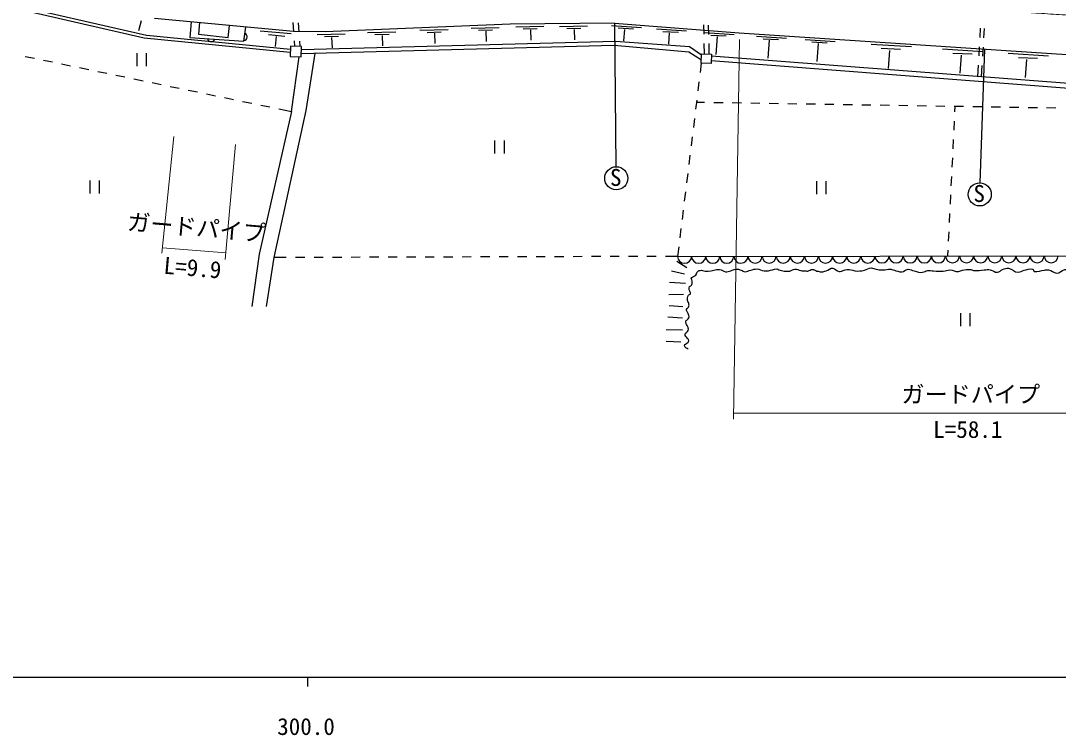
# Model space of a CAD drawing. Units: millimetres at full size, sheet at 1:1000, with parts at other scales. Extents: x 40000 to 680000, y 20000 to 380000.
# Drawn here: x 336996 to 449185, y 198715 to 276028 of the extents above; entities that cross this region are included whole.
import ezdxf
from ezdxf.enums import TextEntityAlignment as Align

# ---------------------------------------------------------------- set-up
doc = ezdxf.new("R2010")
doc.units = ezdxf.units.MM
doc.header["$LTSCALE"] = 1000
doc.linetypes.add('CHAIN', pattern=[18.5, 12, -1.5, 3.5, -1.5])
for name, color, linetype, lineweight in [('M-BGD', 7, 'Continuous', 25), ('M-BMK', 2, 'CHAIN', 13), ('M-STR-HTXT', 7, 'Continuous', 13), ('M-TTL-BAND', 7, 'Continuous', 25)]:
    doc.layers.add(name, color=color, linetype=linetype, lineweight=lineweight)
doc.styles.add('ＭＳ ゴシック', font='')
doc.styles.get('ＭＳ ゴシック').set_extended_font_data('MS Gothic')

msp = doc.modelspace()

# ---------------------------------------------------------------- linework, layer by layer
at = {"layer": 'M-BGD'}
for p, q in [((323198, 280710), (350602, 274476)), ((350346, 274134), (323083, 280377)), ((350015, 276025), (349715, 274923)), ((366499, 274858), (351457, 276283)), ((356325, 275822), (356222, 274563)), ((359440, 274224), (359554, 275516)), ((362870, 274952), (366242, 274637)), ((366432, 275852), (366500, 274854)), ((367005, 275811), (367073, 274813)), ((389925, 275651), (369901, 274821)), ((380159, 274992), (383197, 275078)), ((385699, 275222), (388738, 275308)), ((386483, 275002), (388012, 275050)), ((387273, 274903), (387324, 273782)), ((401215, 275759), (389925, 275651)), ((390527, 275359), (393566, 275445)), ((391311, 275140), (392840, 275188)), ((392101, 275041), (392152, 273920)), ((395257, 275405), (398296, 275491)), ((396041, 275185), (397570, 275233)), ((396831, 275087), (396882, 273965)), ((400891, 275507), (404126, 275303)), ((401215, 275759), (414696, 274733)), ((401215, 275759), (401344, 260228)), ((401598, 275246), (403260, 275144)), ((402273, 275087), (402184, 273844)), ((405736, 275138), (408972, 274934)), ((406443, 274877), (408106, 274775)), ((410825, 275570), (410848, 274570)), ((411398, 274553), (411376, 275553)), ((440749, 275212), (440693, 274213)), ((441155, 274183), (441215, 275181)), ((366141, 272574), (350346, 274134)), ((350602, 274476), (366156, 272941)), ((356222, 274563), (359440, 274224)), ((363777, 274551), (365554, 274369)), ((364618, 274331), (364494, 273223)), ((369901, 274821), (366499, 274858)), ((366567, 273856), (366606, 273274)), ((367140, 273815), (367178, 273252)), ((367339, 272912), (401299, 273818)), ((369042, 274532), (372080, 274618)), ((369825, 274312), (371354, 274360)), ((370615, 274213), (370666, 273092)), ((374505, 274758), (377544, 274844)), ((375289, 274538), (376818, 274586)), ((376079, 274439), (376130, 273318)), ((380942, 274772), (382471, 274820)), ((381732, 274674), (381783, 273552)), ((401299, 273818), (409317, 273230)), ((407119, 274717), (407030, 273475)), ((410919, 274743), (414154, 274539)), ((411626, 274482), (413288, 274380)), ((412301, 274323), (412154, 272382)), ((414696, 274733), (465150, 271359)), ((416561, 274345), (419796, 274141)), ((417268, 274084), (418930, 273982)), ((417943, 273925), (417796, 271984)), ((421831, 273993), (425067, 273789)), ((366169, 273291), (366126, 272171)), ((367352, 273245), (366169, 273291)), ((367309, 272125), (367352, 273245)), ((401153, 273338), (367321, 272449)), ((409249, 272620), (401153, 273338)), ((410594, 271773), (409249, 272620)), ((409317, 273230), (410609, 272334)), ((410870, 273570), (410896, 272444)), ((411446, 272429), (411421, 273553)), ((422538, 273732), (424201, 273630)), ((423214, 273572), (423067, 271631)), ((428954, 273503), (433311, 273226)), ((430053, 273054), (432135, 272959)), ((430941, 272815), (430798, 270866)), ((436684, 272986), (441041, 272709)), ((440636, 273215), (440579, 272216)), ((441219, 272959), (440719, 258491)), ((441034, 272187), (441095, 273185)), ((337491, 272173), (338470, 271970)), ((339449, 271768), (340429, 271565)), ((349547, 272522), (349547, 271122)), ((350597, 271122), (350597, 272522)), ((366126, 272171), (367309, 272125)), ((366289, 266210), (367112, 272133)), ((367864, 266309), (368830, 272489)), ((410585, 271441), (410612, 272451)), ((410612, 272451), (411679, 272423)), ((411679, 272423), (411653, 271413)), ((411661, 271711), (468690, 267311)), ((468699, 267836), (411673, 272196)), ((437783, 272537), (439866, 272442)), ((438671, 272298), (438528, 270349)), ((443770, 272512), (448127, 272235)), ((444869, 272063), (446952, 271968)), ((445757, 271825), (445614, 269875)), ((341408, 271362), (342387, 271159)), ((343366, 270956), (344345, 270754)), ((345325, 270551), (346304, 270348)), ((410585, 271441), (410459, 270415)), ((411653, 271413), (410585, 271441)), ((440523, 271218), (440453, 269995)), ((440900, 269961), (440974, 271188)), ((347283, 270145), (348262, 269943)), ((349242, 269740), (350221, 269537)), ((351200, 269334), (352179, 269132)), ((410337, 269422), (410215, 268430)), ((353158, 268929), (354138, 268726)), ((355117, 268523), (356096, 268320)), ((357075, 268118), (358055, 267915)), ((359034, 267712), (360013, 267509)), ((360992, 267307), (361972, 267104)), ((410093, 267437), (409971, 266445)), ((410067, 267228), (410934, 267214)), ((411934, 267198), (412934, 267182)), ((413934, 267166), (414934, 267150)), ((415934, 267134), (416933, 267118)), ((417933, 267102), (418933, 267086)), ((419933, 267070), (420933, 267054)), ((421933, 267038), (422933, 267022)), ((366289, 266210), (362785, 250781)), ((362951, 266901), (363930, 266698)), ((364413, 250400), (367864, 266309)), ((364909, 266496), (366289, 266210)), ((423933, 267007), (424932, 266991)), ((425932, 266975), (426932, 266959)), ((427932, 266943), (428932, 266927)), ((429932, 266911), (430932, 266895)), ((431932, 266879), (432931, 266863)), ((433931, 266847), (434931, 266831)), ((435931, 266815), (436931, 266799)), ((437931, 266783), (438931, 266767)), ((438008, 266782), (437978, 266171)), ((439931, 266751), (440930, 266735)), ((441930, 266719), (442930, 266703)), ((443930, 266687), (444930, 266671)), ((445930, 266655), (446930, 266639)), ((447930, 266623), (448929, 266607)), ((409849, 265452), (409727, 264460)), ((437929, 265172), (437880, 264173)), ((388242, 263054), (388242, 261654)), ((389292, 261654), (389292, 263054)), ((409605, 263467), (409483, 262475)), ((437831, 263174), (437782, 262175)), ((409361, 261482), (409239, 260489)), ((437733, 261177), (437684, 260178)), ((409117, 259497), (408995, 258504)), ((437635, 259179), (437586, 258180)), ((344468, 258736), (344468, 257336)), ((345518, 257336), (345518, 258736)), ((423032, 258655), (423032, 257255)), ((424082, 257255), (424082, 258655)), ((408873, 257512), (408751, 256519)), ((437537, 257181), (437488, 256183)), ((408629, 255527), (408507, 254534)), ((437439, 255184), (437390, 254185)), ((408384, 253542), (408262, 252549)), ((437341, 253186), (437292, 252187)), ((408140, 251557), (408014, 250531)), ((362785, 250781), (361987, 245122)), ((363583, 245122), (364413, 250400)), ((365714, 250404), (364413, 250400)), ((367714, 250410), (366714, 250407)), ((369714, 250416), (368714, 250413)), ((371714, 250422), (370714, 250419)), ((373714, 250428), (372714, 250425)), ((375714, 250434), (374714, 250431)), ((377714, 250440), (376714, 250437)), ((379714, 250446), (378714, 250443)), ((381714, 250452), (380714, 250449)), ((383714, 250458), (382714, 250455)), ((385714, 250464), (384714, 250461)), ((387714, 250470), (386714, 250467)), ((389714, 250476), (388714, 250473)), ((391714, 250482), (390714, 250479)), ((393714, 250488), (392714, 250485)), ((395714, 250494), (394714, 250491)), ((397714, 250500), (396714, 250497)), ((399714, 250506), (398714, 250503)), ((401714, 250512), (400714, 250509)), ((403714, 250518), (402714, 250515)), ((405714, 250524), (404714, 250521)), ((408014, 250531), (406714, 250527)), ((408014, 250531), (469007, 250628)), ((437243, 251189), (437213, 250577)), ((407939, 250007), (409019, 249319)), ((407357, 248966), (408752, 248631)), ((407156, 247733), (408866, 247628)), ((407070, 246415), (408647, 246443)), ((407118, 245201), (408580, 245115)), ((406955, 243972), (408554, 243876)), ((438627, 244392), (438627, 242992)), ((439677, 242992), (439677, 244392)), ((406799, 242629), (408562, 242601)), ((406785, 241354), (408390, 241282))]:
    msp.add_line(p, q, dxfattribs=at)
msp.add_lwpolyline([(355425, 275907), (355274, 274224), (361114, 273826), (361321, 275348)], dxfattribs=at)
for centre in [(401392, 258979), (440690, 257241)]:
    msp.add_circle(centre, 1250, dxfattribs=at)
for centre, radius, start, end in [((357587, 274183), 417, 192.36231, 339.8419), ((361060, 274295), 417, 278.50151, 65.9811), ((408777, 250545), 762, 181.03167, 359.15132), ((410301, 250547), 762, 181.03167, 359.15132), ((411826, 250549), 762, 181.03167, 359.15132), ((413351, 250552), 762, 181.03167, 359.15132), ((414876, 250554), 762, 181.03167, 359.15132), ((416401, 250557), 762, 181.03167, 359.15132), ((417926, 250559), 762, 181.03167, 359.15132), ((419450, 250562), 762, 181.03167, 359.15132), ((420975, 250564), 762, 181.03167, 359.15132), ((422500, 250567), 762, 181.03167, 359.15132), ((424025, 250569), 762, 181.03167, 359.15132), ((425550, 250571), 762, 181.03167, 359.15132), ((427074, 250574), 762, 181.03167, 359.15132), ((428599, 250576), 762, 181.03167, 359.15132), ((430124, 250579), 762, 181.03167, 359.15132), ((431649, 250581), 762, 181.03167, 359.15132), ((433174, 250584), 762, 181.03167, 359.15132), ((434699, 250586), 762, 181.03167, 359.15132), ((436223, 250588), 762, 181.03167, 359.15132), ((437748, 250591), 762, 181.03167, 359.15132), ((439273, 250593), 762, 181.03167, 359.15132), ((440798, 250596), 762, 181.03167, 359.15132), ((442323, 250598), 762, 181.03167, 359.15132), ((443847, 250601), 762, 181.03167, 359.15132), ((445372, 250603), 762, 181.03167, 359.15132), ((446897, 250605), 762, 181.03167, 359.15132), ((448422, 250608), 762, 181.03167, 359.15132)]:
    msp.add_arc(centre, radius, start, end, dxfattribs=at)
msp.add_open_spline([(409164, 240494), (409008, 240557), (408816, 240657), (408763, 240838), (408688, 241091), (409258, 241122), (409236, 241411), (409228, 241514), (409159, 241552), (409107, 241640), (409003, 241815), (408825, 241881), (408834, 242085), (408844, 242296), (409094, 242315), (409164, 242515), (409197, 242610), (409204, 242675), (409178, 242773), (409149, 242887), (409096, 242937), (409049, 243045), (409012, 243133), (408988, 243182), (408963, 243274), (408938, 243368), (408895, 243425), (408920, 243518), (408956, 243648), (409090, 243649), (409164, 243762), (409219, 243845), (409288, 243891), (409279, 243991), (409260, 244194), (409190, 244299), (409092, 244478), (409063, 244531), (409027, 244550), (409006, 244607), (408984, 244671), (408974, 244714), (408992, 244779), (409039, 244945), (409213, 244969), (409250, 245137), (409284, 245292), (409237, 245387), (409193, 245539), (409168, 245626), (409125, 245665), (409107, 245754), (409062, 245974), (409101, 246117), (409193, 246322), (409238, 246423), (409405, 246385), (409416, 246494), (409429, 246636), (409350, 246707), (409314, 246845), (409297, 246909), (409278, 246944), (409276, 247010), (409272, 247109), (409271, 247176), (409327, 247259), (409396, 247362), (409521, 247357), (409562, 247475), (409628, 247663), (409602, 247791), (409556, 247985), (409542, 248044), (409508, 248071), (409505, 248131), (409495, 248346), (409781, 248323), (409944, 248463), (409967, 248482), (409985, 248489), (410002, 248513), (410084, 248638), (410083, 248736), (410172, 248855), (410248, 248958), (410336, 248982), (410460, 249012), (410671, 249064), (410792, 248942), (411008, 248928), (411129, 248920), (411198, 248907), (411318, 248919), (411803, 248966), (412062, 249143), (412549, 249120), (412824, 249107), (412935, 248910), (413208, 248872), (413433, 248840), (413561, 248919), (413781, 248977), (413980, 249029), (414074, 249125), (414278, 249149), (414522, 249177), (414662, 249109), (414899, 249044), (415072, 248996), (415141, 248868), (415320, 248862), (415569, 248855), (415689, 248985), (415931, 249044), (416183, 249105), (416322, 249176), (416581, 249178), (416905, 249180), (417061, 248999), (417383, 248967), (417562, 248950), (417665, 248939), (417842, 248967), (418201, 249026), (418386, 249167), (418750, 249178), (418840, 249180), (418874, 249109), (418960, 249082), (419187, 249010), (419316, 248971), (419552, 248939), (419789, 248906), (419930, 248901), (420164, 248948), (420387, 248993), (420482, 249136), (420708, 249158), (420962, 249184), (421086, 249022), (421339, 248986), (421491, 248965), (421578, 248984), (421731, 248977), (421884, 248970), (421970, 248928), (422123, 248948), (422319, 248975), (422402, 249124), (422600, 249120), (422802, 249116), (422892, 248999), (423088, 248948), (423275, 248899), (423382, 248865), (423575, 248862), (423780, 248859), (423895, 248898), (424091, 248958), (424387, 249048), (424510, 249308), (424817, 249273), (425118, 249239), (425184, 248909), (425486, 248881), (425589, 248872), (425644, 248919), (425744, 248948), (425898, 248993), (425977, 249047), (426136, 249072), (426464, 249125), (426656, 249087), (426986, 249044), (427074, 249032), (427108, 248965), (427196, 248958), (427599, 248926), (427833, 248947), (428228, 249034), (428528, 249101), (428666, 249278), (428973, 249283), (429187, 249286), (429289, 249170), (429499, 249130), (429760, 249080), (429911, 249067), (430177, 249063), (430533, 249058), (430732, 249169), (431085, 249130), (431389, 249096), (431540, 248983), (431840, 248920), (432002, 248885), (432096, 248826), (432260, 248853), (432543, 248899), (432655, 249089), (432939, 249130), (433209, 249169), (433349, 249013), (433617, 248958), (433966, 248886), (434162, 248759), (434515, 248805), (434736, 248834), (434829, 248974), (435050, 249006), (435306, 249043), (435452, 248969), (435709, 248958), (436116, 248940), (436346, 248899), (436751, 248939), (437030, 248966), (437178, 249048), (437458, 249063), (437832, 249083), (438033, 248846), (438404, 248900), (438576, 248926), (438656, 249001), (438824, 249044), (439165, 249130), (439371, 249124), (439722, 249111), (439890, 249104), (439966, 248993), (440133, 248986), (440538, 248970), (440761, 249058), (441165, 249082), (441419, 249097), (441563, 249115), (441815, 249082), (442136, 249040), (442277, 248780), (442598, 248814), (442849, 248841), (442933, 249028), (443172, 249111), (443413, 249194), (443557, 249258), (443812, 249244), (444248, 249220), (444408, 248796), (444844, 248814), (445110, 248826), (445236, 248957), (445494, 249025), (445840, 249116), (446051, 249224), (446401, 249149), (446521, 249123), (446471, 248919), (446592, 248900), (447020, 248833), (447260, 249008), (447691, 249053), (447862, 249071), (447961, 249087), (448131, 249063), (448492, 249012), (448635, 248734), (449000, 248719), (449385, 248703), (449528, 249042), (449908, 249101), (450237, 249153), (450427, 249086), (450758, 249053), (451006, 249029), (451141, 248935), (451389, 248958), (451842, 248999), (452073, 249170), (452526, 249206), (452685, 249219), (452768, 249132), (452927, 249130), (453241, 249125), (453425, 249102), (453730, 249178), (453875, 249213), (453945, 249276), (454093, 249302), (454393, 249354), (454848, 249101), (454848, 249101)], degree=3, knots=[0, 0, 0, 0, 1, 1, 1, 2, 2, 2, 3, 3, 3, 4, 4, 4, 5, 5, 5, 6, 6, 6, 7, 7, 7, 8, 8, 8, 9, 9, 9, 10, 10, 10, 11, 11, 11, 12, 12, 12, 13, 13, 13, 14, 14, 14, 15, 15, 15, 16, 16, 16, 17, 17, 17, 18, 18, 18, 19, 19, 19, 20, 20, 20, 21, 21, 21, 22, 22, 22, 23, 23, 23, 24, 24, 24, 25, 25, 25, 26, 26, 26, 27, 27, 27, 28, 28, 28, 29, 29, 29, 30, 30, 30, 31, 31, 31, 32, 32, 32, 33, 33, 33, 34, 34, 34, 35, 35, 35, 36, 36, 36, 37, 37, 37, 38, 38, 38, 39, 39, 39, 40, 40, 40, 41, 41, 41, 42, 42, 42, 43, 43, 43, 44, 44, 44, 45, 45, 45, 46, 46, 46, 47, 47, 47, 48, 48, 48, 49, 49, 49, 50, 50, 50, 51, 51, 51, 52, 52, 52, 53, 53, 53, 54, 54, 54, 55, 55, 55, 56, 56, 56, 57, 57, 57, 58, 58, 58, 59, 59, 59, 60, 60, 60, 61, 61, 61, 62, 62, 62, 63, 63, 63, 64, 64, 64, 65, 65, 65, 66, 66, 66, 67, 67, 67, 68, 68, 68, 69, 69, 69, 70, 70, 70, 71, 71, 71, 72, 72, 72, 73, 73, 73, 74, 74, 74, 75, 75, 75, 76, 76, 76, 77, 77, 77, 78, 78, 78, 79, 79, 79, 80, 80, 80, 81, 81, 81, 82, 82, 82, 83, 83, 83, 84, 84, 84, 85, 85, 85, 86, 86, 86, 87, 87, 87, 88, 88, 88, 89, 89, 89, 90, 90, 90, 91, 91, 91, 92, 92, 92, 93, 93, 93, 94, 94, 94, 95, 95, 95, 96, 96, 96, 97, 97, 97, 97], dxfattribs=at)
at = {"layer": 'M-BMK'}
msp.add_arc((574323, 2194582), 1921962, 264.52486, 266.95323, dxfattribs=at)
at = {"layer": 'M-STR-HTXT'}
for p, q in [((414707, 273991), (414051, 232924)), ((353561, 263493), (352262, 250896)), ((360214, 262652), (359108, 250189)), ((352321, 251470), (359172, 250914)), ((414061, 233552), (464042, 233552))]:
    msp.add_line(p, q, dxfattribs=at)
at = {"layer": 'M-TTL-BAND'}
for p, q in [((40000, 205000), (579000, 205000)), ((368000, 205000), (368000, 204000))]:
    msp.add_line(p, q, dxfattribs=at)

# ---------------------------------------------------------------- texts
at = {"layer": 'M-BGD', "style": 'ＭＳ ゴシック'}
for p in [(400713, 257606), (440011, 255867)]:
    msp.add_text('S', height=1833, dxfattribs=at).set_placement(p, align=Align.BOTTOM_LEFT)
at = {"layer": 'M-STR-HTXT', "style": 'ＭＳ ゴシック'}
for s, p in [('ガードパイプ', (348398, 252846)), ('L=9.9', (352345, 248118))]:
    msp.add_text(s, height=1833, rotation=355.067, dxfattribs=at).set_placement(p, align=Align.BOTTOM_LEFT)
for s, p in [('ガードパイプ', (432222, 234144)), ('L=58.1', (435663, 230341))]:
    msp.add_text(s, height=1833, dxfattribs=at).set_placement(p, align=Align.BOTTOM_LEFT)
at = {"layer": 'M-TTL-BAND', "style": 'ＭＳ ゴシック'}
msp.add_text('300.0', height=1833, dxfattribs=at).set_placement((367844, 198195), align=Align.BOTTOM_CENTER)

doc.saveas('drawing.dxf')
